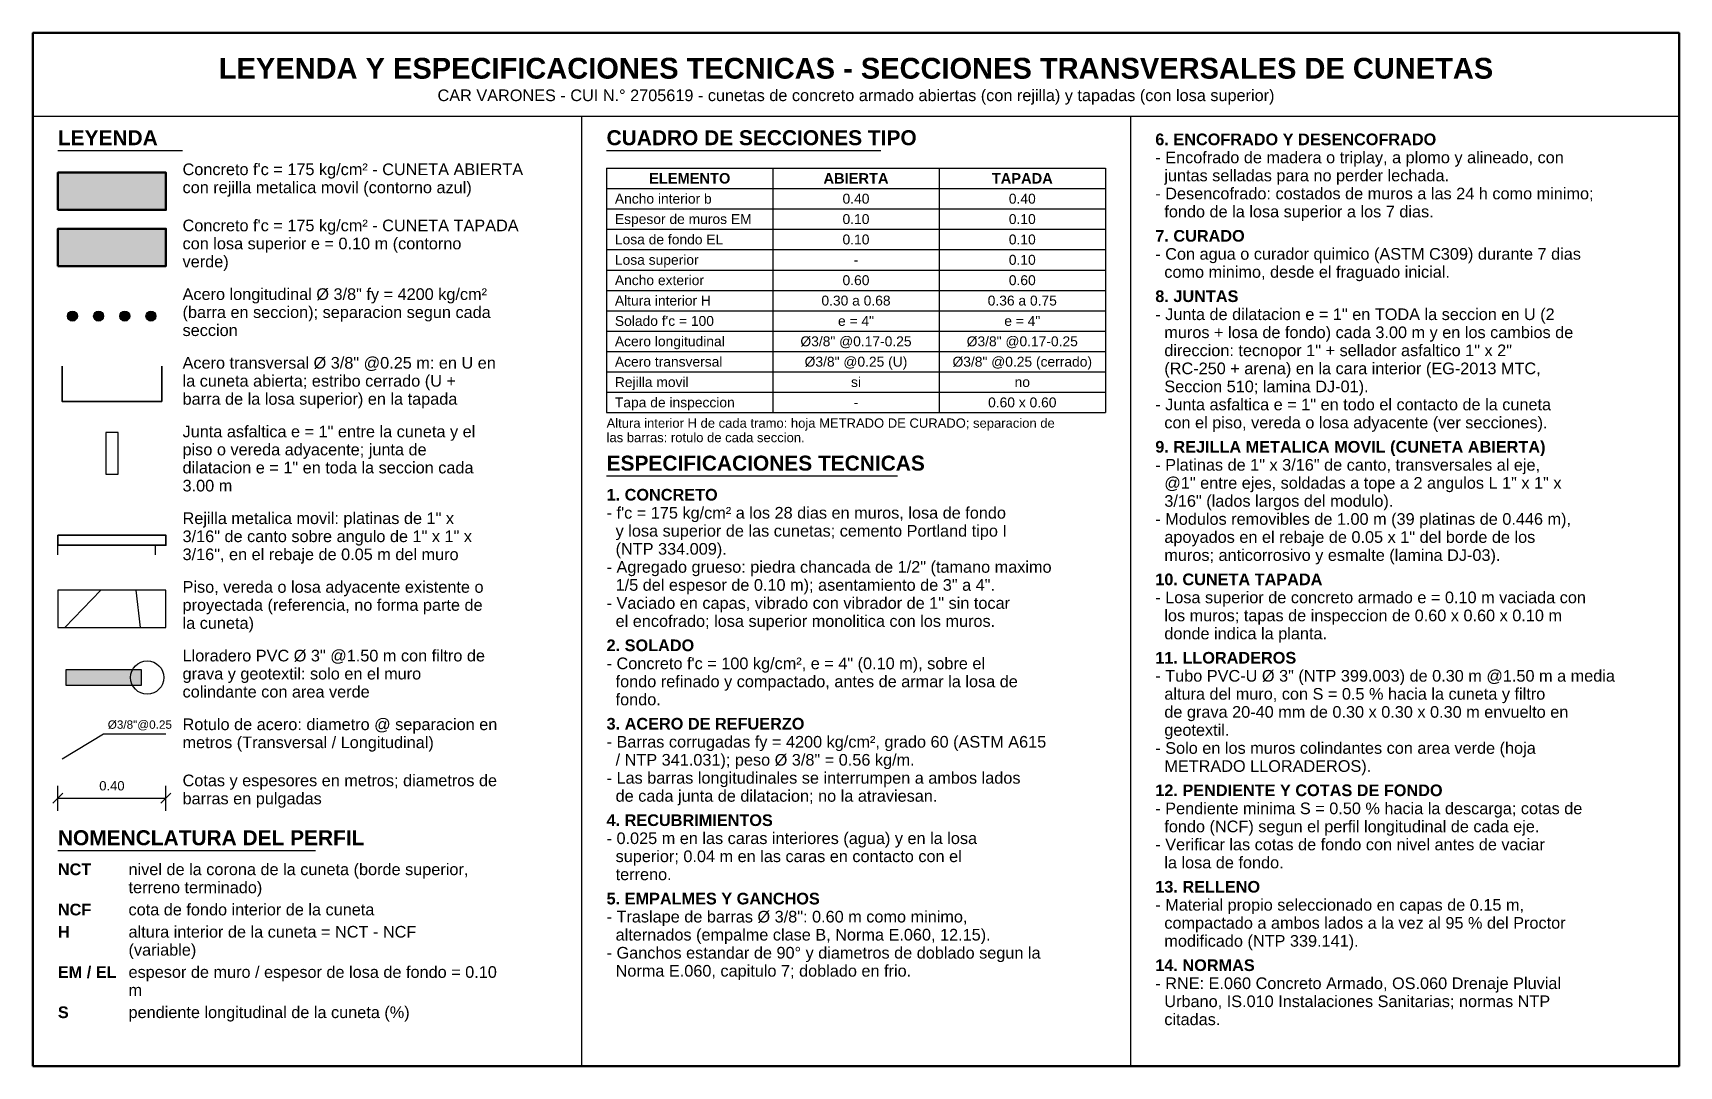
# Model space of a CAD drawing. Header units: metres. Extents: x 0 to 3.96, y -0.36 to 2.12.
import ezdxf
from ezdxf.enums import TextEntityAlignment as Align

# ---------------------------------------------------------------- set-up
doc = ezdxf.new("R2010")
doc.units = ezdxf.units.M
for name, color, linetype in [('LEY-COTA', 94, 'Continuous'), ('LEY-MARCO', 250, 'Continuous'), ('LEY-RELLENO', 8, 'Continuous'), ('LEY-SIMBOLO', 7, 'Continuous'), ('LEY-TEXTO', 7, 'Continuous'), ('LEY-TITULO', 160, 'Continuous')]:
    doc.layers.add(name, color=color, linetype=linetype)
doc.styles.add('ARIAL', font='arial.ttf')
doc.styles.add('ARIAL-N', font='arialbd.ttf')

# ---------------------------------------------------------------- blocks, each defined once
blk = doc.blocks.new('LEYENDA_ESPEC_CUNETAS')
at = {"layer": 'LEY-RELLENO', "true_color": 0xe2e2e2}
h = blk.add_hatch(color=254, dxfattribs=at)
h.dxf.hatch_style = 1
h.paths.add_polyline_path([(0.06, 1.6942), (0.32, 1.6942), (0.32, 1.7842), (0.06, 1.7842)])
h = blk.add_hatch(color=254, dxfattribs=at)
h.dxf.hatch_style = 1
h.paths.add_polyline_path([(0.06, 1.5592), (0.32, 1.5592), (0.32, 1.6492), (0.06, 1.6492)])
at = {"layer": 'LEY-RELLENO'}
h = blk.add_hatch(dxfattribs=at)
h.set_pattern_fill('AR-SAND', color=8, scale=0.012)
h.paths.add_polyline_path([(0.175, 1.0586), (0.205, 1.0586), (0.205, 1.1586), (0.175, 1.1586)])
h = blk.add_hatch(dxfattribs=at)
h.set_pattern_fill('AR-CONC', color=8, scale=0.012)
h.paths.add_polyline_path([(0.06, 0.6898), (0.32, 0.6898), (0.32, 0.7798), (0.06, 0.7798)])
at = {"layer": 'LEY-RELLENO', "true_color": 0xb4d6f6}
h = blk.add_hatch(color=151, dxfattribs=at)
h.dxf.hatch_style = 1
h.paths.add_polyline_path([(0.08, 0.5886), (0.26, 0.5886), (0.26, 0.5506), (0.08, 0.5506)])
at = {"layer": 'LEY-SIMBOLO'}
h = blk.add_hatch(color=5, dxfattribs=at)
edge = h.paths.add_edge_path()
edge.add_arc((0.095, 1.439), 0.012, 0, 360)
h = blk.add_hatch(color=5, dxfattribs=at)
edge = h.paths.add_edge_path()
edge.add_arc((0.158, 1.439), 0.012, 0, 360)
h = blk.add_hatch(color=5, dxfattribs=at)
edge = h.paths.add_edge_path()
edge.add_arc((0.221, 1.439), 0.012, 0, 360)
h = blk.add_hatch(color=5, dxfattribs=at)
edge = h.paths.add_edge_path()
edge.add_arc((0.284, 1.439), 0.012, 0, 360)
at = {"layer": 'LEY-COTA', "color": 1}
for p, q in [((0.07, 0.3744), (0.17, 0.4344)), ((0.17, 0.4344), (0.32, 0.4344))]:
    blk.add_line(p, q, dxfattribs=at)
at = {"layer": 'LEY-COTA', "color": 94}
for p, q in [((0.048, 0.2674), (0.072, 0.2914)), ((0.06, 0.2494), (0.06, 0.3094)), ((0.06, 0.2794), (0.32, 0.2794)), ((0.308, 0.2674), (0.332, 0.2914)), ((0.32, 0.2494), (0.32, 0.3094))]:
    blk.add_line(p, q, dxfattribs=at)
at = {"layer": 'LEY-MARCO', "color": 250}
for p, q in [((0, 1.92), (3.96, 1.92)), ((1.32, 1.92), (1.32, -0.3648)), ((2.64, 1.92), (2.64, -0.3648))]:
    blk.add_line(p, q, dxfattribs=at)
at = {"layer": 'LEY-MARCO', "color": 8}
for p, q in [((1.38, 1.7948), (2.58, 1.7948)), ((1.38, 1.7948), (1.38, 1.2068)), ((1.78, 1.7948), (1.78, 1.2068)), ((2.18, 1.7948), (2.18, 1.2068)), ((2.58, 1.7948), (2.58, 1.2068)), ((1.38, 1.7458), (2.58, 1.7458)), ((1.38, 1.6968), (2.58, 1.6968)), ((1.38, 1.6478), (2.58, 1.6478)), ((1.38, 1.5988), (2.58, 1.5988)), ((1.38, 1.5498), (2.58, 1.5498)), ((1.38, 1.5008), (2.58, 1.5008)), ((1.38, 1.4518), (2.58, 1.4518)), ((1.38, 1.4028), (2.58, 1.4028)), ((1.38, 1.3538), (2.58, 1.3538)), ((1.38, 1.3048), (2.58, 1.3048)), ((1.38, 1.2558), (2.58, 1.2558)), ((1.38, 1.2068), (2.58, 1.2068))]:
    blk.add_line(p, q, dxfattribs=at)
at = {"layer": 'LEY-MARCO', "color": 250, "lineweight": 50}
blk.add_lwpolyline([(0, -0.3648), (3.96, -0.3648), (3.96, 2.12), (0, 2.12)], close=True, dxfattribs=at)
at = {"layer": 'LEY-SIMBOLO', "color": 5, "lineweight": 50}
blk.add_lwpolyline([(0.06, 1.6942), (0.32, 1.6942), (0.32, 1.7842), (0.06, 1.7842)], close=True, dxfattribs=at)
at = {"layer": 'LEY-SIMBOLO', "color": 84, "lineweight": 50}
blk.add_lwpolyline([(0.06, 1.5592), (0.32, 1.5592), (0.32, 1.6492), (0.06, 1.6492)], close=True, dxfattribs=at)
at = {"layer": 'LEY-SIMBOLO', "color": 6, "lineweight": 35}
blk.add_lwpolyline([(0.07, 1.3188), (0.07, 1.2338), (0.31, 1.2338), (0.31, 1.3188)], dxfattribs=at)
at = {"layer": 'LEY-SIMBOLO', "color": 7}
for points in [[(0.175, 1.0586), (0.205, 1.0586), (0.205, 1.1586), (0.175, 1.1586)], [(0.06, 0.6898), (0.32, 0.6898), (0.32, 0.7798), (0.06, 0.7798)], [(0.08, 0.5886), (0.26, 0.5886), (0.26, 0.5506), (0.08, 0.5506)]]:
    blk.add_lwpolyline(points, close=True, dxfattribs=at)
at = {"layer": 'LEY-SIMBOLO', "color": 1, "lineweight": 35}
blk.add_lwpolyline([(0.06, 0.912), (0.32, 0.912), (0.32, 0.888), (0.06, 0.888)], close=True, dxfattribs=at)
at = {"layer": 'LEY-SIMBOLO', "color": 5, "lineweight": 25}
for points in [[(0.06, 0.865), (0.06, 0.888), (0.085, 0.888)], [(0.295, 0.865), (0.295, 0.888), (0.32, 0.888)]]:
    blk.add_lwpolyline(points, dxfattribs=at)
at = {"layer": 'LEY-SIMBOLO', "color": 5}
for centre in [(0.095, 1.439), (0.158, 1.439), (0.221, 1.439), (0.284, 1.439)]:
    blk.add_circle(centre, 0.012, dxfattribs=at)
at = {"layer": 'LEY-SIMBOLO', "color": 42}
blk.add_circle((0.275, 0.5696), 0.04, dxfattribs=at)
at = {"layer": 'LEY-TITULO', "color": 160}
for p, q in [((0.06, 1.8374), (0.36, 1.8374)), ((1.38, 1.8374), (2.04, 1.8374)), ((1.38, 1.05476), (2.08, 1.05476)), ((0.06, 0.1538), (0.68, 0.1538))]:
    blk.add_line(p, q, dxfattribs=at)
at = {"layer": 'LEY-TEXTO', "color": 7, "style": 'ARIAL'}
for s, height, p in [('CAR VARONES - CUI N.° 2705619 - cunetas de concreto armado abiertas (con rejilla) y tapadas (con losa superior)', 0.028, (1.98, 1.97)), ('0.40', 0.0238, (1.98, 1.7213)), ('0.40', 0.0238, (2.38, 1.7213)), ('0.10', 0.0238, (1.98, 1.6723)), ('0.10', 0.0238, (2.38, 1.6723)), ('0.10', 0.0238, (1.98, 1.6233)), ('0.10', 0.0238, (2.38, 1.6233)), ('0.10', 0.0238, (2.38, 1.5743)), ('-', 0.0238, (1.98, 1.5743)), ('0.60', 0.0238, (1.98, 1.5253)), ('0.60', 0.0238, (2.38, 1.5253)), ('0.30 a 0.68', 0.0238, (1.98, 1.4763)), ('0.36 a 0.75', 0.0238, (2.38, 1.4763)), ('e = 4"', 0.0238, (1.98, 1.4273)), ('e = 4"', 0.0238, (2.38, 1.4273)), ('Ø3/8" @0.17-0.25', 0.0238, (1.98, 1.3783)), ('Ø3/8" @0.17-0.25', 0.0238, (2.38, 1.3783)), ('Ø3/8" @0.25 (U)', 0.0238, (1.98, 1.3293)), ('Ø3/8" @0.25 (cerrado)', 0.0238, (2.38, 1.3293)), ('si', 0.0238, (1.98, 1.2803)), ('no', 0.0238, (2.38, 1.2803)), ('-', 0.0238, (1.98, 1.2313)), ('0.60 x 0.60', 0.0238, (2.38, 1.2313))]:
    blk.add_text(s, height=height, dxfattribs=at).set_placement(p, align=Align.MIDDLE_CENTER)
at = {"layer": 'LEY-TEXTO', "color": 160, "style": 'ARIAL-N'}
for s, p in [('6. ENCOFRADO Y DESENCOFRADO', (2.7, 1.85)), ('7. CURADO', (2.7, 1.618)), ('8. JUNTAS', (2.7, 1.4728)), ('9. REJILLA METALICA MOVIL (CUNETA ABIERTA)', (2.7, 1.1106)), ('1. CONCRETO', (1.38, 0.99536)), ('10. CUNETA TAPADA', (2.7, 0.7918)), ('2. SOLADO', (1.38, 0.63316)), ('11. LLORADEROS', (2.7, 0.6032)), ('3. ACERO DE REFUERZO', (1.38, 0.44456)), ('12. PENDIENTE Y COTAS DE FONDO', (2.7, 0.2844)), ('4. RECUBRIMIENTOS', (1.38, 0.21256)), ('NCT', (0.06, 0.0944)), ('13. RELLENO', (2.7, 0.0524)), ('5. EMPALMES Y GANCHOS', (1.38, 0.02396)), ('NCF', (0.06, -0.0024)), ('H', (0.06, -0.0558)), ('14. NORMAS', (2.7, -0.1362)), ('EM / EL', (0.06, -0.1526)), ('S', (0.06, -0.2494))]:
    blk.add_text(s, height=0.028, dxfattribs=at).set_placement(p)
at = {"layer": 'LEY-TEXTO', "color": 7, "style": 'ARIAL'}
for s, height, p in [('- Encofrado de madera o triplay, a plomo y alineado, con', 0.028, (2.7, 1.8066)), ("Concreto f'c = 175 kg/cm² - CUNETA ABIERTA", 0.028, (0.36, 1.778)), ('  juntas selladas para no perder lechada.', 0.028, (2.7, 1.7632)), ('con rejilla metalica movil (contorno azul)', 0.028, (0.36, 1.7346)), ('- Desencofrado: costados de muros a las 24 h como minimo;', 0.028, (2.7, 1.7198)), ('  fondo de la losa superior a los 7 dias.', 0.028, (2.7, 1.6764)), ("Concreto f'c = 175 kg/cm² - CUNETA TAPADA", 0.028, (0.36, 1.643)), ('con losa superior e = 0.10 m (contorno', 0.028, (0.36, 1.5996)), ('verde)', 0.028, (0.36, 1.5562)), ('- Con agua o curador quimico (ASTM C309) durante 7 dias', 0.028, (2.7, 1.5746)), ('  como minimo, desde el fraguado inicial.', 0.028, (2.7, 1.5312)), ('Acero longitudinal Ø 3/8" fy = 4200 kg/cm²', 0.028, (0.36, 1.4778)), ('(barra en seccion); separacion segun cada', 0.028, (0.36, 1.4344)), ('- Junta de dilatacion e = 1" en TODA la seccion en U (2', 0.028, (2.7, 1.4294)), ('seccion', 0.028, (0.36, 1.391)), ('  muros + losa de fondo) cada 3.00 m y en los cambios de', 0.028, (2.7, 1.386)), ('  direccion: tecnopor 1" + sellador asfaltico 1" x 2"', 0.028, (2.7, 1.3426)), ('Acero transversal Ø 3/8" @0.25 m: en U en', 0.028, (0.36, 1.3126)), ('  (RC-250 + arena) en la cara interior (EG-2013 MTC,', 0.028, (2.7, 1.2992)), ('la cuneta abierta; estribo cerrado (U +', 0.028, (0.36, 1.2692)), ('  Seccion 510; lamina DJ-01).', 0.028, (2.7, 1.2558)), ('barra de la losa superior) en la tapada', 0.028, (0.36, 1.2258)), ('- Junta asfaltica e = 1" en todo el contacto de la cuneta', 0.028, (2.7, 1.2124)), ('Altura interior H de cada tramo: hoja METRADO DE CURADO; separacion de', 0.0224, (1.38, 1.1704)), ('  con el piso, vereda o losa adyacente (ver secciones).', 0.028, (2.7, 1.169)), ('Junta asfaltica e = 1" entre la cuneta y el', 0.028, (0.36, 1.1474)), ('las barras: rotulo de cada seccion.', 0.0224, (1.38, 1.13568)), ('piso o vereda adyacente; junta de', 0.028, (0.36, 1.104)), ('dilatacion e = 1" en toda la seccion cada', 0.028, (0.36, 1.0606)), ('- Platinas de 1" x 3/16" de canto, transversales al eje,', 0.028, (2.7, 1.0672)), ('3.00 m', 0.028, (0.36, 1.0172)), ('  @1" entre ejes, soldadas a tope a 2 angulos L 1" x 1" x', 0.028, (2.7, 1.0238)), ('  3/16" (lados largos del modulo).', 0.028, (2.7, 0.9804)), ('Rejilla metalica movil: platinas de 1" x', 0.028, (0.36, 0.9388)), ("- f'c = 175 kg/cm² a los 28 dias en muros, losa de fondo", 0.028, (1.38, 0.95196)), ('- Modulos removibles de 1.00 m (39 platinas de 0.446 m),', 0.028, (2.7, 0.937)), ('3/16" de canto sobre angulo de 1" x 1" x', 0.028, (0.36, 0.8954)), ('  y losa superior de las cunetas; cemento Portland tipo I', 0.028, (1.38, 0.90856)), ('  apoyados en el rebaje de 0.05 x 1" del borde de los', 0.028, (2.7, 0.8936)), ('3/16", en el rebaje de 0.05 m del muro', 0.028, (0.36, 0.852)), ('  (NTP 334.009).', 0.028, (1.38, 0.86516)), ('  muros; anticorrosivo y esmalte (lamina DJ-03).', 0.028, (2.7, 0.8502)), ('- Agregado grueso: piedra chancada de 1/2" (tamano maximo', 0.028, (1.38, 0.82176)), ('Piso, vereda o losa adyacente existente o', 0.028, (0.36, 0.7736)), ('  1/5 del espesor de 0.10 m); asentamiento de 3" a 4".', 0.028, (1.38, 0.77836)), ('proyectada (referencia, no forma parte de', 0.028, (0.36, 0.7302)), ('- Vaciado en capas, vibrado con vibrador de 1" sin tocar', 0.028, (1.38, 0.73496)), ('- Losa superior de concreto armado e = 0.10 m vaciada con', 0.028, (2.7, 0.7484)), ('la cuneta)', 0.028, (0.36, 0.6868)), ('  el encofrado; losa superior monolitica con los muros.', 0.028, (1.38, 0.69156)), ('  los muros; tapas de inspeccion de 0.60 x 0.60 x 0.10 m', 0.028, (2.7, 0.705)), ('  donde indica la planta.', 0.028, (2.7, 0.6616)), ('Lloradero PVC Ø 3" @1.50 m con filtro de', 0.028, (0.36, 0.6084)), ('grava y geotextil: solo en el muro', 0.028, (0.36, 0.565)), ('- Concreto f\'c = 100 kg/cm², e = 4" (0.10 m), sobre el', 0.028, (1.38, 0.58976)), ('  fondo refinado y compactado, antes de armar la losa de', 0.028, (1.38, 0.54636)), ('- Tubo PVC-U Ø 3" (NTP 399.003) de 0.30 m @1.50 m a media', 0.028, (2.7, 0.5598)), ('colindante con area verde', 0.028, (0.36, 0.5216)), ('  fondo.', 0.028, (1.38, 0.50296)), ('  altura del muro, con S = 0.5 % hacia la cuneta y filtro', 0.028, (2.7, 0.5164)), ('  de grava 20-40 mm de 0.30 x 0.30 x 0.30 m envuelto en', 0.028, (2.7, 0.473)), ('Rotulo de acero: diametro @ separacion en', 0.028, (0.36, 0.4432)), ('  geotextil.', 0.028, (2.7, 0.4296)), ('metros (Transversal / Longitudinal)', 0.028, (0.36, 0.3998)), ('- Barras corrugadas fy = 4200 kg/cm², grado 60 (ASTM A615', 0.028, (1.38, 0.40116)), ('- Solo en los muros colindantes con area verde (hoja', 0.028, (2.7, 0.3862)), ('  / NTP 341.031); peso Ø 3/8" = 0.56 kg/m.', 0.028, (1.38, 0.35776)), ('  METRADO LLORADEROS).', 0.028, (2.7, 0.3428)), ('Cotas y espesores en metros; diametros de', 0.028, (0.36, 0.3082)), ('- Las barras longitudinales se interrumpen a ambos lados', 0.028, (1.38, 0.31436)), ('barras en pulgadas', 0.028, (0.36, 0.2648)), ('  de cada junta de dilatacion; no la atraviesan.', 0.028, (1.38, 0.27096)), ('- Pendiente minima S = 0.50 % hacia la descarga; cotas de', 0.028, (2.7, 0.241)), ('- 0.025 m en las caras interiores (agua) y en la losa', 0.028, (1.38, 0.16916)), ('  fondo (NCF) segun el perfil longitudinal de cada eje.', 0.028, (2.7, 0.1976)), ('- Verificar las cotas de fondo con nivel antes de vaciar', 0.028, (2.7, 0.1542)), ('nivel de la corona de la cuneta (borde superior,', 0.028, (0.23, 0.0944)), ('  superior; 0.04 m en las caras en contacto con el', 0.028, (1.38, 0.12576)), ('  la losa de fondo.', 0.028, (2.7, 0.1108)), ('terreno terminado)', 0.028, (0.23, 0.051)), ('  terreno.', 0.028, (1.38, 0.08236)), ('cota de fondo interior de la cuneta', 0.028, (0.23, -0.0024)), ('- Traslape de barras Ø 3/8": 0.60 m como minimo,', 0.028, (1.38, -0.01944)), ('- Material propio seleccionado en capas de 0.15 m,', 0.028, (2.7, 0.009)), ('altura interior de la cuneta = NCT - NCF', 0.028, (0.23, -0.0558)), ('  alternados (empalme clase B, Norma E.060, 12.15).', 0.028, (1.38, -0.06284)), ('  compactado a ambos lados a la vez al 95 % del Proctor', 0.028, (2.7, -0.0344)), ('(variable)', 0.028, (0.23, -0.0992)), ('- Ganchos estandar de 90° y diametros de doblado segun la', 0.028, (1.38, -0.10624)), ('  modificado (NTP 339.141).', 0.028, (2.7, -0.0778)), ('espesor de muro / espesor de losa de fondo = 0.10', 0.028, (0.23, -0.1526)), ('  Norma E.060, capitulo 7; doblado en frio.', 0.028, (1.38, -0.14964)), ('- RNE: E.060 Concreto Armado, OS.060 Drenaje Pluvial', 0.028, (2.7, -0.1796)), ('m', 0.028, (0.23, -0.196)), ('  Urbano, IS.010 Instalaciones Sanitarias; normas NTP', 0.028, (2.7, -0.223)), ('pendiente longitudinal de la cuneta (%)', 0.028, (0.23, -0.2494)), ('  citadas.', 0.028, (2.7, -0.2664))]:
    blk.add_text(s, height=height, dxfattribs=at).set_placement(p)
at = {"layer": 'LEY-TEXTO', "color": 160, "style": 'ARIAL-N'}
for s, p in [('ELEMENTO', (1.58, 1.7703)), ('ABIERTA', (1.98, 1.7703)), ('TAPADA', (2.38, 1.7703))]:
    blk.add_text(s, height=0.0252, dxfattribs=at).set_placement(p, align=Align.MIDDLE_CENTER)
at = {"layer": 'LEY-TEXTO', "color": 7, "style": 'ARIAL'}
for s, p in [('Ancho interior b', (1.4, 1.7213)), ('Espesor de muros EM', (1.4, 1.6723)), ('Losa de fondo EL', (1.4, 1.6233)), ('Losa superior', (1.4, 1.5743)), ('Ancho exterior', (1.4, 1.5253)), ('Altura interior H', (1.4, 1.4763)), ("Solado f'c = 100", (1.4, 1.4273)), ('Acero longitudinal', (1.4, 1.3783)), ('Acero transversal', (1.4, 1.3293)), ('Rejilla movil', (1.4, 1.2803)), ('Tapa de inspeccion', (1.4, 1.2313))]:
    blk.add_text(s, height=0.0238, dxfattribs=at).set_placement(p, align=Align.MIDDLE_LEFT)
at = {"layer": 'LEY-TEXTO', "color": 1, "style": 'ARIAL'}
blk.add_text('Ø3/8"@0.25', height=0.02016, dxfattribs=at).set_placement((0.18, 0.4464))
at = {"layer": 'LEY-TEXTO', "color": 7, "style": 'ARIAL'}
blk.add_text('0.40', height=0.0224, dxfattribs=at).set_placement((0.19, 0.2914), align=Align.BOTTOM_CENTER)
at = {"layer": 'LEY-TITULO', "color": 160, "style": 'ARIAL-N'}
blk.add_text('LEYENDA Y ESPECIFICACIONES TECNICAS - SECCIONES TRANSVERSALES DE CUNETAS', height=0.05, dxfattribs=at).set_placement((1.98, 2.035), align=Align.MIDDLE_CENTER)
for s, p in [('LEYENDA', (0.06, 1.85)), ('CUADRO DE SECCIONES TIPO', (1.38, 1.85)), ('ESPECIFICACIONES TECNICAS', (1.38, 1.06736)), ('NOMENCLATURA DEL PERFIL', (0.06, 0.1664))]:
    blk.add_text(s, height=0.036, dxfattribs=at).set_placement(p)

msp = doc.modelspace()

# ---------------------------------------------------------------- block references
msp.add_blockref('LEYENDA_ESPEC_CUNETAS', (0, 0))

doc.saveas('drawing.dxf')
